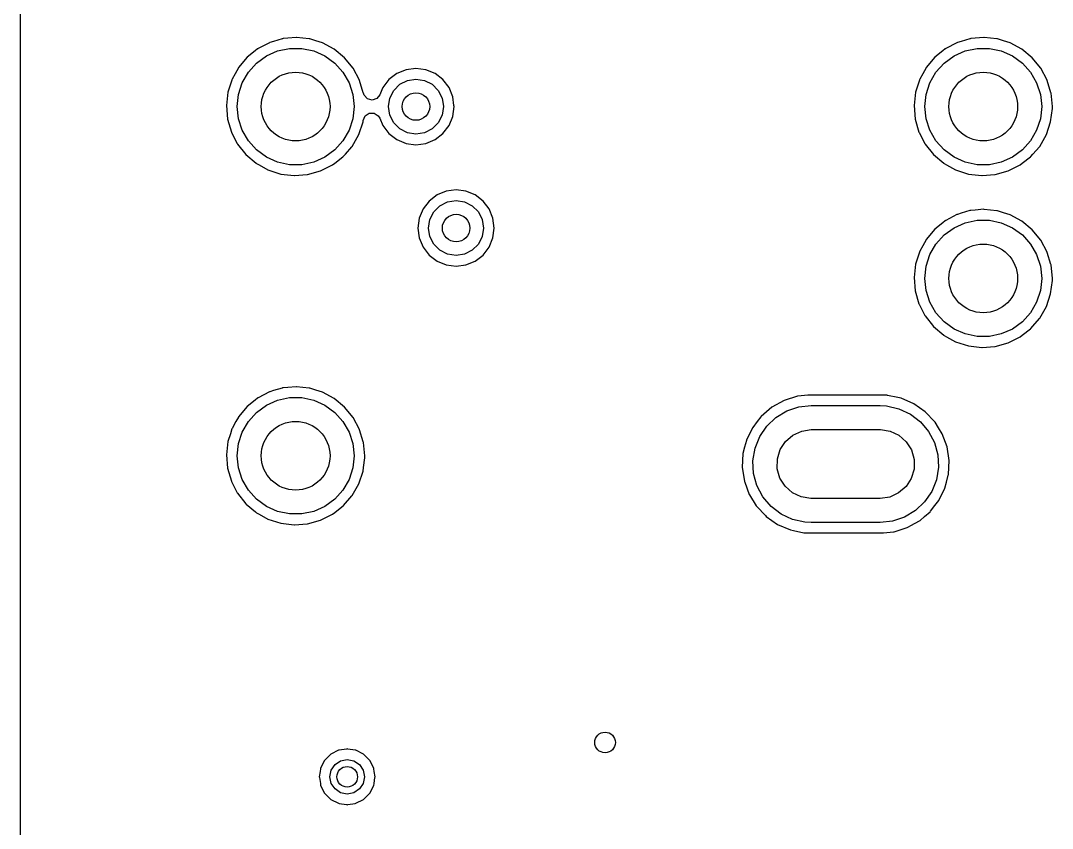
# Model space of a CAD drawing. Extents: x 4.53 to 6.3, y -4.68 to -2.19.
# Drawn here: x 4.528 to 5.118, y -3.484 to -3.022 of the extents above; entities that cross this region are included whole.
import ezdxf

# ---------------------------------------------------------------- set-up
doc = ezdxf.new("R2010")
doc.units = 0
doc.header["$MEASUREMENT"] = 0
doc.layers.add('BLACK', color=7, linetype='CONTINUOUS')

msp = doc.modelspace()

# ---------------------------------------------------------------- linework, layer by layer
at = {"layer": 'BLACK', "linetype": 'CONTINUOUS'}
for p, q in [((4.5276, -4.5668), (4.5276, -2.67729)), ((4.67, -3.03428), (4.66358, -3.03763)), ((4.67021, -3.03417), (4.67, -3.03428)), ((4.67231, -3.03355), (4.67021, -3.03417)), ((4.67739, -3.03206), (4.67231, -3.03355)), ((4.67762, -3.03199), (4.67739, -3.03206)), ((4.67739, -3.03206), (4.67739, -3.03206)), ((4.67786, -3.03196), (4.67762, -3.03199)), ((4.68049, -3.03173), (4.67786, -3.03196)), ((4.67786, -3.03196), (4.67786, -3.03196)), ((4.68532, -3.03129), (4.68049, -3.03173)), ((4.68556, -3.03131), (4.68532, -3.03129)), ((4.69276, -3.03207), (4.68556, -3.03131)), ((4.68556, -3.03131), (4.68556, -3.03131)), ((4.693, -3.03209), (4.69276, -3.03207)), ((4.69276, -3.03207), (4.69276, -3.03207)), ((4.69323, -3.03217), (4.693, -3.03209)), ((4.69669, -3.03324), (4.69323, -3.03217)), ((4.69323, -3.03217), (4.69323, -3.03217)), ((4.70038, -3.03438), (4.69669, -3.03324)), ((4.70717, -3.03805), (4.70038, -3.03438)), ((5.0637, -3.03428), (5.05728, -3.03763)), ((5.06391, -3.03417), (5.0637, -3.03428)), ((5.06601, -3.03355), (5.06391, -3.03417)), ((5.07109, -3.03206), (5.06601, -3.03355)), ((5.07132, -3.03199), (5.07109, -3.03206)), ((5.07109, -3.03206), (5.07109, -3.03206)), ((5.07157, -3.03196), (5.07132, -3.03199)), ((5.07419, -3.03173), (5.07157, -3.03196)), ((5.07157, -3.03196), (5.07157, -3.03196)), ((5.07902, -3.03129), (5.07419, -3.03173)), ((5.07926, -3.03131), (5.07902, -3.03129)), ((5.08646, -3.03207), (5.07926, -3.03131)), ((5.07926, -3.03131), (5.07926, -3.03131)), ((5.0867, -3.03209), (5.08646, -3.03207)), ((5.08646, -3.03207), (5.08646, -3.03207)), ((5.08693, -3.03217), (5.0867, -3.03209)), ((5.09039, -3.03324), (5.08693, -3.03217)), ((5.08693, -3.03217), (5.08693, -3.03217)), ((5.09408, -3.03438), (5.09039, -3.03324)), ((5.10087, -3.03805), (5.09408, -3.03438)), ((4.66182, -3.03899), (4.65735, -3.04259)), ((4.66318, -3.0379), (4.66182, -3.03899)), ((4.66265, -3.046), (4.66831, -3.04188)), ((4.66337, -3.03775), (4.66318, -3.0379)), ((4.66318, -3.0379), (4.66318, -3.0379)), ((4.66358, -3.03763), (4.66337, -3.03775)), ((4.66358, -3.03763), (4.66358, -3.03763)), ((4.66831, -3.04188), (4.6747, -3.03904)), ((4.6747, -3.03904), (4.68154, -3.03758)), ((4.68154, -3.03758), (4.68854, -3.03758)), ((4.68854, -3.03758), (4.69538, -3.03904)), ((4.69538, -3.03904), (4.70177, -3.04188)), ((4.70177, -3.04188), (4.70743, -3.046)), ((4.71312, -3.04298), (4.70717, -3.03805)), ((5.05552, -3.03899), (5.05105, -3.04259)), ((5.05688, -3.0379), (5.05552, -3.03899)), ((5.05635, -3.046), (5.06201, -3.04188)), ((5.05707, -3.03775), (5.05688, -3.0379)), ((5.05688, -3.0379), (5.05688, -3.0379)), ((5.05728, -3.03763), (5.05707, -3.03775)), ((5.05728, -3.03763), (5.05728, -3.03763)), ((5.06201, -3.04188), (5.0684, -3.03904)), ((5.0684, -3.03904), (5.07524, -3.03758)), ((5.07524, -3.03758), (5.08224, -3.03758)), ((5.08224, -3.03758), (5.08908, -3.03904)), ((5.08908, -3.03904), (5.09547, -3.04188)), ((5.09547, -3.04188), (5.10113, -3.046)), ((5.10683, -3.04298), (5.10087, -3.03805)), ((4.65735, -3.04259), (4.65238, -3.0485)), ((4.65797, -3.0512), (4.66265, -3.046)), ((4.70743, -3.046), (4.71211, -3.0512)), ((4.71801, -3.04896), (4.71312, -3.04298)), ((5.05105, -3.04259), (5.04608, -3.0485)), ((5.05167, -3.0512), (5.05635, -3.046)), ((5.10113, -3.046), (5.10581, -3.0512)), ((5.11171, -3.04896), (5.10683, -3.04298)), ((4.65039, -3.05213), (4.64866, -3.05527)), ((4.65226, -3.04872), (4.65039, -3.05213)), ((4.65238, -3.0485), (4.65226, -3.04872)), ((4.65226, -3.04872), (4.65226, -3.04872)), ((4.65447, -3.05725), (4.65797, -3.0512)), ((4.71211, -3.0512), (4.71561, -3.05725)), ((4.72163, -3.05578), (4.71801, -3.04896)), ((4.74301, -3.05193), (4.73848, -3.05541)), ((4.74828, -3.04975), (4.74301, -3.05193)), ((4.75394, -3.04901), (4.74828, -3.04975)), ((4.75959, -3.04975), (4.75394, -3.04901)), ((4.76487, -3.05193), (4.75959, -3.04975)), ((4.76939, -3.05541), (4.76487, -3.05193)), ((5.04409, -3.05213), (5.04236, -3.05527)), ((5.04597, -3.04872), (5.04409, -3.05213)), ((5.04608, -3.0485), (5.04597, -3.04872)), ((5.04597, -3.04872), (5.04597, -3.04872)), ((5.04817, -3.05725), (5.05167, -3.0512)), ((5.10581, -3.0512), (5.10931, -3.05725)), ((5.11533, -3.05578), (5.11171, -3.04896)), ((4.6485, -3.05578), (4.64632, -3.06264)), ((4.64859, -3.0555), (4.6485, -3.05578)), ((4.64866, -3.05527), (4.64859, -3.0555)), ((4.64859, -3.0555), (4.64859, -3.0555)), ((4.65231, -3.06391), (4.65447, -3.05725)), ((4.71561, -3.05725), (4.71777, -3.06391)), ((4.7217, -3.05602), (4.72163, -3.05578)), ((4.7238, -3.06295), (4.7217, -3.05602)), ((4.73848, -3.05541), (4.73501, -3.05994)), ((4.7412, -3.06161), (4.74468, -3.05813)), ((4.74468, -3.05813), (4.74907, -3.05589)), ((4.74907, -3.05589), (4.75394, -3.05512)), ((4.75394, -3.05512), (4.7588, -3.05589)), ((4.7588, -3.05589), (4.76319, -3.05813)), ((4.76319, -3.05813), (4.76668, -3.06161)), ((4.77287, -3.05994), (4.76939, -3.05541)), ((5.0422, -3.05578), (5.04002, -3.06264)), ((5.04229, -3.0555), (5.0422, -3.05578)), ((5.04236, -3.05527), (5.04229, -3.0555)), ((5.04229, -3.0555), (5.04229, -3.0555)), ((5.04601, -3.06391), (5.04817, -3.05725)), ((5.10931, -3.05725), (5.11147, -3.06391)), ((5.1154, -3.05602), (5.11533, -3.05578)), ((5.1175, -3.06295), (5.1154, -3.05602)), ((4.64632, -3.06264), (4.64546, -3.07031)), ((4.65157, -3.07087), (4.65231, -3.06391)), ((4.71777, -3.06391), (4.7185, -3.07087)), ((4.72387, -3.06318), (4.7238, -3.06295)), ((4.72387, -3.06326), (4.72387, -3.06318)), ((4.72427, -3.06441), (4.72387, -3.06326)), ((4.72617, -3.06646), (4.72427, -3.06441)), ((4.73329, -3.06409), (4.73153, -3.06626)), ((4.73488, -3.06024), (4.73329, -3.06409)), ((4.73501, -3.05994), (4.73488, -3.06024)), ((4.73488, -3.06024), (4.73488, -3.06024)), ((4.73896, -3.066), (4.7412, -3.06161)), ((4.76668, -3.06161), (4.76891, -3.066)), ((4.77505, -3.06521), (4.77287, -3.05994)), ((4.77572, -3.07031), (4.77505, -3.06521)), ((5.04002, -3.06264), (5.03916, -3.07031)), ((5.04528, -3.07087), (5.04601, -3.06391)), ((5.11147, -3.06391), (5.1122, -3.07087)), ((5.11757, -3.06318), (5.1175, -3.06295)), ((5.1175, -3.06295), (5.1175, -3.06295)), ((5.11832, -3.07087), (5.11757, -3.06318)), ((4.64546, -3.07031), (4.64611, -3.07801)), ((4.65231, -3.07782), (4.65157, -3.07087)), ((4.7185, -3.07087), (4.71777, -3.07782)), ((4.72888, -3.06715), (4.72617, -3.06646)), ((4.73153, -3.06626), (4.72888, -3.06715)), ((4.73819, -3.07087), (4.73896, -3.066)), ((4.73896, -3.07573), (4.73819, -3.07087)), ((4.76891, -3.066), (4.76969, -3.07087)), ((4.76969, -3.07087), (4.76891, -3.07573)), ((4.77505, -3.07652), (4.7758, -3.07087)), ((4.7758, -3.07087), (4.77572, -3.07031)), ((5.03916, -3.07031), (5.03981, -3.07801)), ((5.04601, -3.07782), (5.04528, -3.07087)), ((5.1122, -3.07087), (5.11147, -3.07782)), ((5.11831, -3.07197), (5.11832, -3.07087)), ((4.72374, -3.07882), (4.72486, -3.07626)), ((4.72486, -3.07626), (4.72718, -3.07471)), ((4.72718, -3.07471), (4.72998, -3.07466)), ((4.72998, -3.07466), (4.73235, -3.07613)), ((4.73235, -3.07613), (4.73324, -3.07754)), ((4.73324, -3.07754), (4.73501, -3.0818)), ((4.7412, -3.08012), (4.73896, -3.07573)), ((4.76891, -3.07573), (4.76668, -3.08012)), ((4.77287, -3.0818), (4.77505, -3.07652)), ((5.11734, -3.07964), (5.11831, -3.07197)), ((4.64611, -3.07801), (4.64824, -3.08544)), ((4.65447, -3.08448), (4.65231, -3.07782)), ((4.71777, -3.07782), (4.71561, -3.08448)), ((4.7212, -3.08696), (4.72364, -3.07964)), ((4.72364, -3.07964), (4.72374, -3.07882)), ((4.73501, -3.0818), (4.73848, -3.08632)), ((4.74468, -3.08361), (4.7412, -3.08012)), ((4.76668, -3.08012), (4.76319, -3.08361)), ((4.76939, -3.08632), (4.77287, -3.0818)), ((5.03981, -3.07801), (5.04194, -3.08544)), ((5.04817, -3.08448), (5.04601, -3.07782)), ((5.11147, -3.07782), (5.10931, -3.08448)), ((5.1149, -3.08696), (5.11734, -3.07964)), ((4.64824, -3.08544), (4.64835, -3.08565)), ((4.64835, -3.08565), (4.65166, -3.09209)), ((4.65797, -3.09054), (4.65447, -3.08448)), ((4.71561, -3.08448), (4.71211, -3.09054)), ((4.71738, -3.09368), (4.7212, -3.08696)), ((4.73848, -3.08632), (4.74301, -3.0898)), ((4.74907, -3.08584), (4.74468, -3.08361)), ((4.75394, -3.08661), (4.74907, -3.08584)), ((4.7588, -3.08584), (4.75394, -3.08661)), ((4.76319, -3.08361), (4.7588, -3.08584)), ((4.76487, -3.0898), (4.76939, -3.08632)), ((5.04194, -3.08544), (5.04205, -3.08565)), ((5.04205, -3.08565), (5.04536, -3.09209)), ((5.05167, -3.09054), (5.04817, -3.08448)), ((5.10931, -3.08448), (5.10581, -3.09054)), ((5.11108, -3.09368), (5.1149, -3.08696)), ((4.65166, -3.09209), (4.65166, -3.09209)), ((4.65166, -3.09209), (4.65177, -3.09231)), ((4.65177, -3.09231), (4.65657, -3.09836)), ((4.66265, -3.09574), (4.65797, -3.09054)), ((4.71211, -3.09054), (4.70743, -3.09574)), ((4.71351, -3.09817), (4.71722, -3.09387)), ((4.71722, -3.09387), (4.71738, -3.09368)), ((4.71722, -3.09387), (4.71722, -3.09387)), ((4.74301, -3.0898), (4.74828, -3.09198)), ((4.74828, -3.09198), (4.75394, -3.09273)), ((4.75394, -3.09273), (4.75959, -3.09198)), ((4.75959, -3.09198), (4.76487, -3.0898)), ((5.04536, -3.09209), (5.04536, -3.09209)), ((5.04536, -3.09209), (5.04547, -3.09231)), ((5.04547, -3.09231), (5.05027, -3.09836)), ((5.05635, -3.09574), (5.05167, -3.09054)), ((5.10581, -3.09054), (5.10113, -3.09574)), ((5.10721, -3.09817), (5.11092, -3.09387)), ((5.11092, -3.09387), (5.11108, -3.09368)), ((5.11092, -3.09387), (5.11092, -3.09387)), ((4.65657, -3.09836), (4.66245, -3.10337)), ((4.66831, -3.09985), (4.66265, -3.09574)), ((4.6747, -3.10269), (4.66831, -3.09985)), ((4.70177, -3.09985), (4.69538, -3.10269)), ((4.70743, -3.09574), (4.70177, -3.09985)), ((4.70742, -3.10337), (4.71214, -3.09968)), ((4.71214, -3.09968), (4.71233, -3.09953)), ((4.71233, -3.09953), (4.71351, -3.09817)), ((5.05027, -3.09836), (5.05615, -3.10337)), ((5.06201, -3.09985), (5.05635, -3.09574)), ((5.0684, -3.10269), (5.06201, -3.09985)), ((5.09547, -3.09985), (5.08908, -3.10269)), ((5.10113, -3.09574), (5.09547, -3.09985)), ((5.10112, -3.10337), (5.10584, -3.09968)), ((5.10584, -3.09968), (5.10604, -3.09953)), ((5.10604, -3.09953), (5.10721, -3.09817)), ((4.66245, -3.10337), (4.66266, -3.10349)), ((4.66266, -3.10349), (4.66266, -3.10349)), ((4.66266, -3.10349), (4.66409, -3.10428)), ((4.66409, -3.10428), (4.66919, -3.10714)), ((4.66919, -3.10714), (4.67654, -3.10952)), ((4.68154, -3.10415), (4.6747, -3.10269)), ((4.68854, -3.10415), (4.68154, -3.10415)), ((4.69538, -3.10269), (4.68854, -3.10415)), ((4.69935, -3.10777), (4.70625, -3.10428)), ((4.70625, -3.10428), (4.70742, -3.10337)), ((5.05615, -3.10337), (5.05636, -3.10349)), ((5.05636, -3.10349), (5.05636, -3.10349)), ((5.05636, -3.10349), (5.05779, -3.10428)), ((5.05779, -3.10428), (5.06289, -3.10714)), ((5.06289, -3.10714), (5.07024, -3.10952)), ((5.07524, -3.10415), (5.0684, -3.10269)), ((5.08224, -3.10415), (5.07524, -3.10415)), ((5.08908, -3.10269), (5.08224, -3.10415)), ((5.09305, -3.10777), (5.09995, -3.10428)), ((5.09995, -3.10428), (5.10112, -3.10337)), ((4.67654, -3.10952), (4.68421, -3.11044)), ((4.68421, -3.11044), (4.68445, -3.11042)), ((4.68445, -3.11042), (4.69167, -3.10986)), ((4.68445, -3.11042), (4.68445, -3.11042)), ((4.69167, -3.10986), (4.69191, -3.10985)), ((4.69167, -3.10986), (4.69167, -3.10986)), ((4.69191, -3.10985), (4.69935, -3.10777)), ((5.07024, -3.10952), (5.07791, -3.11044)), ((5.07791, -3.11044), (5.07815, -3.11042)), ((5.07815, -3.11042), (5.08537, -3.10986)), ((5.07815, -3.11042), (5.07815, -3.11042)), ((5.08537, -3.10986), (5.08561, -3.10985)), ((5.08537, -3.10986), (5.08537, -3.10986)), ((5.08561, -3.10985), (5.09305, -3.10777)), ((4.77693, -3.11858), (4.77127, -3.11932)), ((4.78259, -3.11932), (4.77693, -3.11858)), ((4.766, -3.12151), (4.76147, -3.12498)), ((4.77127, -3.11932), (4.766, -3.12151)), ((4.77207, -3.12546), (4.77693, -3.12469)), ((4.77693, -3.12469), (4.7818, -3.12546)), ((4.78786, -3.12151), (4.78259, -3.11932)), ((4.79239, -3.12498), (4.78786, -3.12151)), ((4.758, -3.12951), (4.75582, -3.13478)), ((4.76147, -3.12498), (4.758, -3.12951)), ((4.76419, -3.13118), (4.76768, -3.1277)), ((4.76768, -3.1277), (4.77207, -3.12546)), ((4.7818, -3.12546), (4.78619, -3.1277)), ((4.78619, -3.1277), (4.78967, -3.13118)), ((4.79586, -3.12951), (4.79239, -3.12498)), ((4.79805, -3.13478), (4.79586, -3.12951)), ((5.07109, -3.13048), (5.06601, -3.13197)), ((5.07132, -3.13041), (5.07109, -3.13048)), ((5.07109, -3.13048), (5.07109, -3.13048)), ((5.07157, -3.13039), (5.07132, -3.13041)), ((5.07419, -3.13015), (5.07157, -3.13039)), ((5.07157, -3.13039), (5.07157, -3.13039)), ((5.07902, -3.12971), (5.07419, -3.13015)), ((5.07926, -3.12974), (5.07902, -3.12971)), ((5.08646, -3.13049), (5.07926, -3.12974)), ((5.07926, -3.12974), (5.07926, -3.12974)), ((5.0867, -3.13052), (5.08646, -3.13049)), ((5.08646, -3.13049), (5.08646, -3.13049)), ((5.08693, -3.13059), (5.0867, -3.13052)), ((5.09039, -3.13166), (5.08693, -3.13059)), ((5.08693, -3.13059), (5.08693, -3.13059)), ((4.75582, -3.13478), (4.75507, -3.14044)), ((4.76118, -3.14044), (4.76195, -3.13557)), ((4.76195, -3.13557), (4.76419, -3.13118)), ((4.78967, -3.13118), (4.79191, -3.13557)), ((4.79191, -3.13557), (4.79268, -3.14044)), ((4.79879, -3.14044), (4.79805, -3.13478)), ((5.05688, -3.13632), (5.05552, -3.13741)), ((5.05707, -3.13617), (5.05688, -3.13632)), ((5.05688, -3.13632), (5.05688, -3.13632)), ((5.05728, -3.13606), (5.05707, -3.13617)), ((5.0637, -3.13271), (5.05728, -3.13606)), ((5.05728, -3.13606), (5.05728, -3.13606)), ((5.06391, -3.13259), (5.0637, -3.13271)), ((5.06601, -3.13197), (5.06391, -3.13259)), ((5.0684, -3.13746), (5.07524, -3.13601)), ((5.07524, -3.13601), (5.08224, -3.13601)), ((5.08224, -3.13601), (5.08908, -3.13746)), ((5.09408, -3.1328), (5.09039, -3.13166)), ((5.10087, -3.13648), (5.09408, -3.1328)), ((5.10683, -3.1414), (5.10087, -3.13648)), ((4.75507, -3.14044), (4.75582, -3.1461)), ((4.76195, -3.1453), (4.76118, -3.14044)), ((4.79268, -3.14044), (4.79191, -3.1453)), ((4.79805, -3.1461), (4.79879, -3.14044)), ((5.05105, -3.14101), (5.04608, -3.14693)), ((5.05552, -3.13741), (5.05105, -3.14101)), ((5.05635, -3.14442), (5.06201, -3.14031)), ((5.06201, -3.14031), (5.0684, -3.13746)), ((5.08908, -3.13746), (5.09547, -3.14031)), ((5.09547, -3.14031), (5.10113, -3.14442)), ((5.11171, -3.14739), (5.10683, -3.1414)), ((4.75582, -3.1461), (4.758, -3.15137)), ((4.76419, -3.14969), (4.76195, -3.1453)), ((4.79191, -3.1453), (4.78967, -3.14969)), ((4.79586, -3.15137), (4.79805, -3.1461)), ((5.04597, -3.14714), (5.04408, -3.15057)), ((5.04608, -3.14693), (5.04597, -3.14714)), ((5.04597, -3.14714), (5.04597, -3.14714)), ((5.05167, -3.14962), (5.05635, -3.14442)), ((5.10113, -3.14442), (5.10581, -3.14962)), ((5.11533, -3.15421), (5.11171, -3.14739)), ((4.758, -3.15137), (4.76147, -3.1559)), ((4.76768, -3.15318), (4.76419, -3.14969)), ((4.77207, -3.15542), (4.76768, -3.15318)), ((4.78619, -3.15318), (4.7818, -3.15542)), ((4.78967, -3.14969), (4.78619, -3.15318)), ((4.79239, -3.1559), (4.79586, -3.15137)), ((5.04236, -3.1537), (5.04002, -3.16106)), ((5.04408, -3.15057), (5.04236, -3.1537)), ((5.04817, -3.15568), (5.05167, -3.14962)), ((5.10581, -3.14962), (5.10931, -3.15568)), ((5.1154, -3.15444), (5.11533, -3.15421)), ((5.1175, -3.16137), (5.1154, -3.15444)), ((4.76147, -3.1559), (4.766, -3.15937)), ((4.766, -3.15937), (4.77127, -3.16155)), ((4.77693, -3.15619), (4.77207, -3.15542)), ((4.7818, -3.15542), (4.77693, -3.15619)), ((4.78259, -3.16155), (4.78786, -3.15937)), ((4.78786, -3.15937), (4.79239, -3.1559)), ((5.04601, -3.16233), (5.04817, -3.15568)), ((5.10931, -3.15568), (5.11147, -3.16233)), ((4.77127, -3.16155), (4.77693, -3.1623)), ((4.77693, -3.1623), (4.78259, -3.16155)), ((5.04002, -3.16106), (5.03916, -3.16874)), ((5.04528, -3.16929), (5.04601, -3.16233)), ((5.11147, -3.16233), (5.1122, -3.16929)), ((5.11757, -3.1616), (5.1175, -3.16137)), ((5.1175, -3.16137), (5.1175, -3.16137)), ((5.11832, -3.16929), (5.11757, -3.1616)), ((5.03916, -3.16874), (5.03981, -3.17644)), ((5.04601, -3.17625), (5.04528, -3.16929)), ((5.1122, -3.16929), (5.11147, -3.17625)), ((5.11734, -3.17806), (5.11831, -3.1704)), ((5.11831, -3.1704), (5.11832, -3.16929)), ((5.03981, -3.17644), (5.04194, -3.18386)), ((5.04817, -3.1829), (5.04601, -3.17625)), ((5.11147, -3.17625), (5.10931, -3.1829)), ((5.1149, -3.18539), (5.11734, -3.17806)), ((5.04194, -3.18386), (5.04205, -3.18408)), ((5.05167, -3.18896), (5.04817, -3.1829)), ((5.10931, -3.1829), (5.10581, -3.18896)), ((5.04205, -3.18408), (5.04536, -3.19052)), ((5.05635, -3.19416), (5.05167, -3.18896)), ((5.10581, -3.18896), (5.10113, -3.19416)), ((5.11108, -3.19211), (5.1149, -3.18539)), ((5.04536, -3.19052), (5.04536, -3.19052)), ((5.04536, -3.19052), (5.04547, -3.19073)), ((5.04547, -3.19073), (5.05027, -3.19679)), ((5.06201, -3.19827), (5.05635, -3.19416)), ((5.10113, -3.19416), (5.09547, -3.19827)), ((5.10721, -3.1966), (5.11092, -3.19229)), ((5.11092, -3.19229), (5.11108, -3.19211)), ((5.11092, -3.19229), (5.11092, -3.19229)), ((5.05027, -3.19679), (5.05615, -3.20179)), ((5.0684, -3.20112), (5.06201, -3.19827)), ((5.07524, -3.20257), (5.0684, -3.20112)), ((5.08908, -3.20112), (5.08224, -3.20257)), ((5.09547, -3.19827), (5.08908, -3.20112)), ((5.10112, -3.20179), (5.10584, -3.1981)), ((5.10584, -3.1981), (5.10604, -3.19795)), ((5.10604, -3.19795), (5.10721, -3.1966)), ((5.05615, -3.20179), (5.05636, -3.20191)), ((5.05636, -3.20191), (5.05636, -3.20191)), ((5.05636, -3.20191), (5.05779, -3.20271)), ((5.05779, -3.20271), (5.06289, -3.20556)), ((5.06289, -3.20556), (5.07024, -3.20795)), ((5.08224, -3.20257), (5.07524, -3.20257)), ((5.08561, -3.20827), (5.09305, -3.20619)), ((5.09305, -3.20619), (5.09995, -3.20271)), ((5.09995, -3.20271), (5.10112, -3.20179)), ((5.07024, -3.20795), (5.07791, -3.20886)), ((5.07791, -3.20886), (5.07815, -3.20884)), ((5.07815, -3.20884), (5.08537, -3.20829)), ((5.07815, -3.20884), (5.07815, -3.20884)), ((5.08537, -3.20829), (5.08561, -3.20827)), ((5.08537, -3.20829), (5.08537, -3.20829)), ((4.67, -3.23428), (4.66358, -3.23763)), ((4.67021, -3.23417), (4.67, -3.23428)), ((4.67231, -3.23355), (4.67021, -3.23417)), ((4.67739, -3.23206), (4.67231, -3.23355)), ((4.67762, -3.23199), (4.67739, -3.23206)), ((4.67739, -3.23206), (4.67739, -3.23206)), ((4.67786, -3.23196), (4.67762, -3.23199)), ((4.68049, -3.23173), (4.67786, -3.23196)), ((4.67786, -3.23196), (4.67786, -3.23196)), ((4.68532, -3.23129), (4.68049, -3.23173)), ((4.68556, -3.23131), (4.68532, -3.23129)), ((4.69276, -3.23207), (4.68556, -3.23131)), ((4.68556, -3.23131), (4.68556, -3.23131)), ((4.693, -3.23209), (4.69276, -3.23207)), ((4.69276, -3.23207), (4.69276, -3.23207)), ((4.69323, -3.23217), (4.693, -3.23209)), ((4.69669, -3.23324), (4.69323, -3.23217)), ((4.69323, -3.23217), (4.69323, -3.23217)), ((4.70038, -3.23438), (4.69669, -3.23324)), ((4.70717, -3.23805), (4.70038, -3.23438)), ((4.97235, -3.23681), (4.96472, -3.2392)), ((4.9726, -3.23678), (4.97235, -3.23681)), ((4.97643, -3.23639), (4.9726, -3.23678)), ((4.9726, -3.23678), (4.9726, -3.23678)), ((4.97831, -3.2362), (4.97643, -3.23639)), ((5.02356, -3.2362), (4.97831, -3.2362)), ((5.02363, -3.2362), (5.02356, -3.2362)), ((5.02382, -3.23621), (5.02363, -3.2362)), ((5.02363, -3.2362), (5.02363, -3.2362)), ((5.02363, -3.2362), (5.02363, -3.2362)), ((5.02401, -3.23625), (5.02382, -3.23621)), ((5.02984, -3.23747), (5.02401, -3.23625)), ((5.02401, -3.23625), (5.02401, -3.23625)), ((4.65735, -3.24259), (4.65238, -3.2485)), ((4.66182, -3.23899), (4.65735, -3.24259)), ((4.66318, -3.2379), (4.66182, -3.23899)), ((4.66265, -3.246), (4.66831, -3.24188)), ((4.66337, -3.23775), (4.66318, -3.2379)), ((4.66318, -3.2379), (4.66318, -3.2379)), ((4.66358, -3.23763), (4.66337, -3.23775)), ((4.66358, -3.23763), (4.66358, -3.23763)), ((4.66831, -3.24188), (4.6747, -3.23904)), ((4.6747, -3.23904), (4.68154, -3.23758)), ((4.68154, -3.23758), (4.68854, -3.23758)), ((4.68854, -3.23758), (4.69538, -3.23904)), ((4.69538, -3.23904), (4.70177, -3.24188)), ((4.70177, -3.24188), (4.70743, -3.246)), ((4.71312, -3.24298), (4.70717, -3.23805)), ((4.71801, -3.24896), (4.71312, -3.24298)), ((4.96472, -3.2392), (4.95772, -3.24308)), ((4.96628, -3.24521), (4.97313, -3.24291)), ((4.97313, -3.24291), (4.98031, -3.24213)), ((4.98031, -3.24213), (5.01969, -3.24213)), ((5.01969, -3.24213), (5.02342, -3.24233)), ((5.02342, -3.24233), (5.03047, -3.24391)), ((5.03166, -3.23785), (5.02984, -3.23747)), ((5.039, -3.24103), (5.03166, -3.23785)), ((5.04556, -3.24562), (5.039, -3.24103)), ((4.65226, -3.24872), (4.65087, -3.25125)), ((4.65238, -3.2485), (4.65226, -3.24872)), ((4.65226, -3.24872), (4.65226, -3.24872)), ((4.65797, -3.2512), (4.66265, -3.246)), ((4.70743, -3.246), (4.71211, -3.2512)), ((4.72163, -3.25578), (4.71801, -3.24896)), ((4.95149, -3.24848), (4.94934, -3.25125)), ((4.95164, -3.24829), (4.95149, -3.24848)), ((4.95149, -3.24848), (4.95149, -3.24848)), ((4.95772, -3.24308), (4.95164, -3.24829)), ((4.95483, -3.2539), (4.96008, -3.24894)), ((4.96008, -3.24894), (4.96628, -3.24521)), ((5.03047, -3.24391), (5.03702, -3.24697)), ((5.03702, -3.24697), (5.04276, -3.25136)), ((5.05105, -3.25143), (5.04556, -3.24562)), ((4.65087, -3.25125), (4.64866, -3.25527)), ((4.65447, -3.25725), (4.65797, -3.2512)), ((4.71211, -3.2512), (4.71561, -3.25725)), ((4.94674, -3.25461), (4.94321, -3.26179)), ((4.94934, -3.25125), (4.94674, -3.25461)), ((4.95077, -3.25988), (4.95483, -3.2539)), ((5.04276, -3.25136), (5.04743, -3.25688)), ((5.05119, -3.25165), (5.05105, -3.25143)), ((5.05316, -3.25483), (5.05119, -3.25165)), ((5.05119, -3.25165), (5.05119, -3.25165)), ((5.05527, -3.25823), (5.05316, -3.25483)), ((4.64772, -3.25823), (4.64632, -3.26264)), ((4.64859, -3.2555), (4.64772, -3.25823)), ((4.64866, -3.25527), (4.64859, -3.2555)), ((4.64859, -3.2555), (4.64859, -3.2555)), ((4.65231, -3.26391), (4.65447, -3.25725)), ((4.71561, -3.25725), (4.71777, -3.26391)), ((4.7217, -3.25602), (4.72163, -3.25578)), ((4.7238, -3.26295), (4.7217, -3.25602)), ((4.94808, -3.26659), (4.95077, -3.25988)), ((4.96548, -3.26265), (4.96971, -3.25901)), ((4.96971, -3.25901), (4.97479, -3.2567)), ((4.97479, -3.2567), (4.98031, -3.25591)), ((4.98031, -3.25591), (5.01969, -3.25591)), ((5.01969, -3.25591), (5.01993, -3.25591)), ((5.01993, -3.25591), (5.02544, -3.25677)), ((5.02544, -3.25677), (5.03049, -3.25914)), ((5.03049, -3.25914), (5.03468, -3.26283)), ((5.04743, -3.25688), (5.0508, -3.26327)), ((5.05803, -3.26574), (5.05527, -3.25823)), ((4.64632, -3.26264), (4.64546, -3.27031)), ((4.65157, -3.27087), (4.65231, -3.26391)), ((4.71777, -3.26391), (4.7185, -3.27087)), ((4.72387, -3.26318), (4.7238, -3.26295)), ((4.7238, -3.26295), (4.7238, -3.26295)), ((4.72462, -3.27087), (4.72387, -3.26318)), ((4.94211, -3.26599), (4.94119, -3.26953)), ((4.94314, -3.26203), (4.94211, -3.26599)), ((4.94321, -3.26179), (4.94314, -3.26203)), ((4.94314, -3.26203), (4.94314, -3.26203)), ((4.9469, -3.27372), (4.94808, -3.26659)), ((4.96245, -3.26733), (4.96548, -3.26265)), ((5.03468, -3.26283), (5.03765, -3.26755)), ((5.0508, -3.26327), (5.05272, -3.27024)), ((5.05923, -3.27366), (5.05803, -3.26574)), ((4.64546, -3.27031), (4.64611, -3.27801)), ((4.65231, -3.27782), (4.65157, -3.27087)), ((4.7185, -3.27087), (4.71777, -3.27782)), ((4.7239, -3.27752), (4.7246, -3.27197)), ((4.7246, -3.27197), (4.72462, -3.27087)), ((4.94119, -3.26953), (4.94077, -3.27752)), ((4.96085, -3.27268), (4.96245, -3.26733)), ((5.03765, -3.26755), (5.03919, -3.27292)), ((5.05272, -3.27024), (5.0531, -3.27746)), ((4.64611, -3.27801), (4.64824, -3.28544)), ((4.65447, -3.28448), (4.65231, -3.27782)), ((4.71777, -3.27782), (4.71561, -3.28448)), ((4.72364, -3.27964), (4.7239, -3.27752)), ((4.94077, -3.27752), (4.94197, -3.28544)), ((4.94728, -3.28094), (4.9469, -3.27372)), ((4.96081, -3.27826), (4.96085, -3.27268)), ((4.96235, -3.28363), (4.96081, -3.27826)), ((5.03919, -3.27292), (5.03915, -3.2785)), ((5.0531, -3.27746), (5.05192, -3.28459)), ((5.05881, -3.28165), (5.05923, -3.27366)), ((4.7212, -3.28696), (4.72364, -3.27964)), ((4.9492, -3.28791), (4.94728, -3.28094)), ((4.96532, -3.28835), (4.96235, -3.28363)), ((5.03755, -3.28385), (5.03452, -3.28853)), ((5.03915, -3.2785), (5.03755, -3.28385)), ((5.05768, -3.28601), (5.05875, -3.28189)), ((5.05875, -3.28189), (5.05881, -3.28165)), ((5.05875, -3.28189), (5.05875, -3.28189)), ((4.64824, -3.28544), (4.64835, -3.28565)), ((4.64835, -3.28565), (4.65166, -3.29209)), ((4.65797, -3.29054), (4.65447, -3.28448)), ((4.71561, -3.28448), (4.71211, -3.29054)), ((4.71738, -3.29368), (4.7212, -3.28696)), ((4.94197, -3.28544), (4.94205, -3.28567)), ((4.94205, -3.28567), (4.94205, -3.28567)), ((4.94205, -3.28567), (4.94218, -3.28601)), ((4.94218, -3.28601), (4.94473, -3.29295)), ((4.95257, -3.2943), (4.9492, -3.28791)), ((4.96951, -3.29204), (4.96532, -3.28835)), ((5.03452, -3.28853), (5.03029, -3.29217)), ((5.05192, -3.28459), (5.04923, -3.2913)), ((5.05326, -3.29657), (5.05679, -3.28939)), ((5.05679, -3.28939), (5.05768, -3.28601)), ((4.65166, -3.29209), (4.65166, -3.29209)), ((4.65166, -3.29209), (4.65177, -3.29231)), ((4.65177, -3.29231), (4.65657, -3.29836)), ((4.66265, -3.29574), (4.65797, -3.29054)), ((4.66831, -3.29985), (4.66265, -3.29574)), ((4.70743, -3.29574), (4.70177, -3.29985)), ((4.71211, -3.29054), (4.70743, -3.29574)), ((4.7125, -3.29934), (4.71722, -3.29387)), ((4.71722, -3.29387), (4.71738, -3.29368)), ((4.71722, -3.29387), (4.71722, -3.29387)), ((4.94473, -3.29295), (4.94486, -3.29316)), ((4.94486, -3.29316), (4.94486, -3.29316)), ((4.94486, -3.29316), (4.94881, -3.29953)), ((4.95724, -3.29982), (4.95257, -3.2943)), ((4.97456, -3.29442), (4.96951, -3.29204)), ((4.98007, -3.29527), (4.97456, -3.29442)), ((4.98031, -3.29528), (4.98007, -3.29527)), ((5.01969, -3.29528), (4.98031, -3.29528)), ((5.02521, -3.29448), (5.01969, -3.29528)), ((5.03029, -3.29217), (5.02521, -3.29448)), ((5.04923, -3.2913), (5.04517, -3.29728)), ((4.65657, -3.29836), (4.65675, -3.29852)), ((4.65675, -3.29852), (4.65675, -3.29852)), ((4.65675, -3.29852), (4.66209, -3.30306)), ((4.6747, -3.30269), (4.66831, -3.29985)), ((4.70177, -3.29985), (4.69538, -3.30269)), ((4.70742, -3.30337), (4.71058, -3.3009)), ((4.71058, -3.3009), (4.71233, -3.29953)), ((4.71233, -3.29953), (4.7125, -3.29934)), ((4.94881, -3.29953), (4.94881, -3.29953)), ((4.94881, -3.29953), (4.94895, -3.29975)), ((4.94895, -3.29975), (4.94912, -3.29993)), ((4.94912, -3.29993), (4.954, -3.30509)), ((4.96298, -3.30421), (4.95724, -3.29982)), ((5.04517, -3.29728), (5.03992, -3.30225)), ((5.04852, -3.30268), (5.05112, -3.29934)), ((5.05112, -3.29934), (5.05326, -3.29657)), ((4.66209, -3.30306), (4.66245, -3.30337)), ((4.66245, -3.30337), (4.66266, -3.30349)), ((4.66266, -3.30349), (4.66266, -3.30349)), ((4.66266, -3.30349), (4.66409, -3.30428)), ((4.66409, -3.30428), (4.66919, -3.30714)), ((4.66919, -3.30714), (4.67654, -3.30952)), ((4.68154, -3.30415), (4.6747, -3.30269)), ((4.68854, -3.30415), (4.68154, -3.30415)), ((4.69538, -3.30269), (4.68854, -3.30415)), ((4.69191, -3.30985), (4.69935, -3.30777)), ((4.69935, -3.30777), (4.70625, -3.30428)), ((4.70625, -3.30428), (4.70742, -3.30337)), ((4.954, -3.30509), (4.95444, -3.30556)), ((4.95444, -3.30556), (4.961, -3.31015)), ((4.96953, -3.30727), (4.96298, -3.30421)), ((4.97658, -3.30885), (4.96953, -3.30727)), ((5.03372, -3.30597), (5.02687, -3.30827)), ((5.03992, -3.30225), (5.03372, -3.30597)), ((5.04228, -3.3081), (5.04255, -3.30787)), ((5.04255, -3.30787), (5.04508, -3.30571)), ((5.04508, -3.30571), (5.04836, -3.30289)), ((5.04836, -3.30289), (5.04852, -3.30268)), ((4.67654, -3.30952), (4.68421, -3.31044)), ((4.68421, -3.31044), (4.68445, -3.31042)), ((4.68445, -3.31042), (4.69167, -3.30986)), ((4.68445, -3.31042), (4.68445, -3.31042)), ((4.69167, -3.30986), (4.69191, -3.30985)), ((4.69167, -3.30986), (4.69167, -3.30986)), ((4.961, -3.31015), (4.96834, -3.31333)), ((4.96834, -3.31333), (4.97016, -3.31371)), ((4.97016, -3.31371), (4.97599, -3.31493)), ((4.98031, -3.30906), (4.97658, -3.30885)), ((5.01969, -3.30906), (4.98031, -3.30906)), ((5.02687, -3.30827), (5.01969, -3.30906)), ((5.02765, -3.31437), (5.03528, -3.31198)), ((5.03528, -3.31198), (5.03591, -3.31163)), ((5.03591, -3.31163), (5.03735, -3.31083)), ((5.03735, -3.31083), (5.04228, -3.3081)), ((4.97599, -3.31493), (4.97599, -3.31493)), ((4.97599, -3.31493), (4.97618, -3.31497)), ((4.97618, -3.31497), (4.97637, -3.31498)), ((4.97637, -3.31498), (4.97637, -3.31498)), ((4.97637, -3.31498), (4.97637, -3.31498)), ((4.97637, -3.31498), (4.97644, -3.31498)), ((4.97644, -3.31498), (5.02169, -3.31498)), ((5.02169, -3.31498), (5.02357, -3.31479)), ((5.02357, -3.31479), (5.0274, -3.3144)), ((5.0274, -3.3144), (5.02765, -3.31437)), ((5.0274, -3.3144), (5.0274, -3.3144)), ((4.70518, -3.44181), (4.70165, -3.44534)), ((4.70963, -3.43954), (4.70518, -3.44181)), ((4.71002, -3.43948), (4.70963, -3.43954)), ((4.71418, -3.43882), (4.71002, -3.43948)), ((4.71002, -3.43948), (4.71002, -3.43948)), ((4.71457, -3.43876), (4.71418, -3.43882)), ((4.71495, -3.43882), (4.71457, -3.43876)), ((4.71911, -3.43948), (4.71495, -3.43882)), ((4.7195, -3.43954), (4.71911, -3.43948)), ((4.71911, -3.43948), (4.71911, -3.43948)), ((4.72395, -3.44181), (4.7195, -3.43954)), ((4.72748, -3.44534), (4.72395, -3.44181)), ((4.69938, -3.44979), (4.69932, -3.45018)), ((4.70165, -3.44534), (4.69938, -3.44979)), ((4.70547, -3.45096), (4.70761, -3.44776)), ((4.70761, -3.44776), (4.7108, -3.44563)), ((4.7108, -3.44563), (4.71457, -3.44488)), ((4.71457, -3.44488), (4.71833, -3.44563)), ((4.71833, -3.44563), (4.72153, -3.44776)), ((4.72153, -3.44776), (4.72366, -3.45096)), ((4.72975, -3.44979), (4.72748, -3.44534)), ((4.72981, -3.45018), (4.72975, -3.44979)), ((4.69909, -3.45165), (4.6986, -3.45472)), ((4.6986, -3.45472), (4.69866, -3.45511)), ((4.69866, -3.45511), (4.6992, -3.45852)), ((4.69932, -3.45018), (4.69909, -3.45165)), ((4.69932, -3.45018), (4.69932, -3.45018)), ((4.70472, -3.45472), (4.70547, -3.45096)), ((4.70547, -3.45849), (4.70472, -3.45472)), ((4.72366, -3.45096), (4.72441, -3.45472)), ((4.72441, -3.45472), (4.72366, -3.45849)), ((4.73004, -3.45165), (4.72981, -3.45018)), ((4.72981, -3.45018), (4.72981, -3.45018)), ((4.72993, -3.45852), (4.73047, -3.45511)), ((4.73053, -3.45472), (4.73004, -3.45165)), ((4.73047, -3.45511), (4.73053, -3.45472)), ((4.6992, -3.45852), (4.69938, -3.45966)), ((4.69938, -3.45966), (4.70165, -3.46411)), ((4.70761, -3.46168), (4.70547, -3.45849)), ((4.72366, -3.45849), (4.72153, -3.46168)), ((4.72748, -3.46411), (4.72975, -3.45966)), ((4.72975, -3.45966), (4.72993, -3.45852)), ((4.70165, -3.46411), (4.70518, -3.46764)), ((4.7108, -3.46382), (4.70761, -3.46168)), ((4.71457, -3.46457), (4.7108, -3.46382)), ((4.71833, -3.46382), (4.71457, -3.46457)), ((4.72153, -3.46168), (4.71833, -3.46382)), ((4.72395, -3.46764), (4.72748, -3.46411)), ((4.70518, -3.46764), (4.70963, -3.46991)), ((4.70963, -3.46991), (4.71002, -3.46997)), ((4.71002, -3.46997), (4.71002, -3.46997)), ((4.71002, -3.46997), (4.71418, -3.47063)), ((4.71418, -3.47063), (4.71457, -3.47069)), ((4.71457, -3.47069), (4.71495, -3.47063)), ((4.71495, -3.47063), (4.71911, -3.46997)), ((4.71911, -3.46997), (4.7195, -3.46991)), ((4.71911, -3.46997), (4.71911, -3.46997)), ((4.7195, -3.46991), (4.72395, -3.46764))]:
    msp.add_line(p, q, dxfattribs=at)
at = {"layer": 'BLACK'}
for centre, radius in [((4.68504, -3.07087), 0.01969), ((5.07874, -3.07087), 0.01969), ((4.75394, -3.07087), 0.00787), ((4.77693, -3.14044), 0.00787), ((5.07874, -3.16929), 0.01969), ((4.68504, -3.27087), 0.01969), ((4.8622, -3.43504), 0.00591), ((4.71457, -3.45472), 0.00591)]:
    msp.add_circle(centre, radius, dxfattribs=at)

doc.saveas('drawing.dxf')
